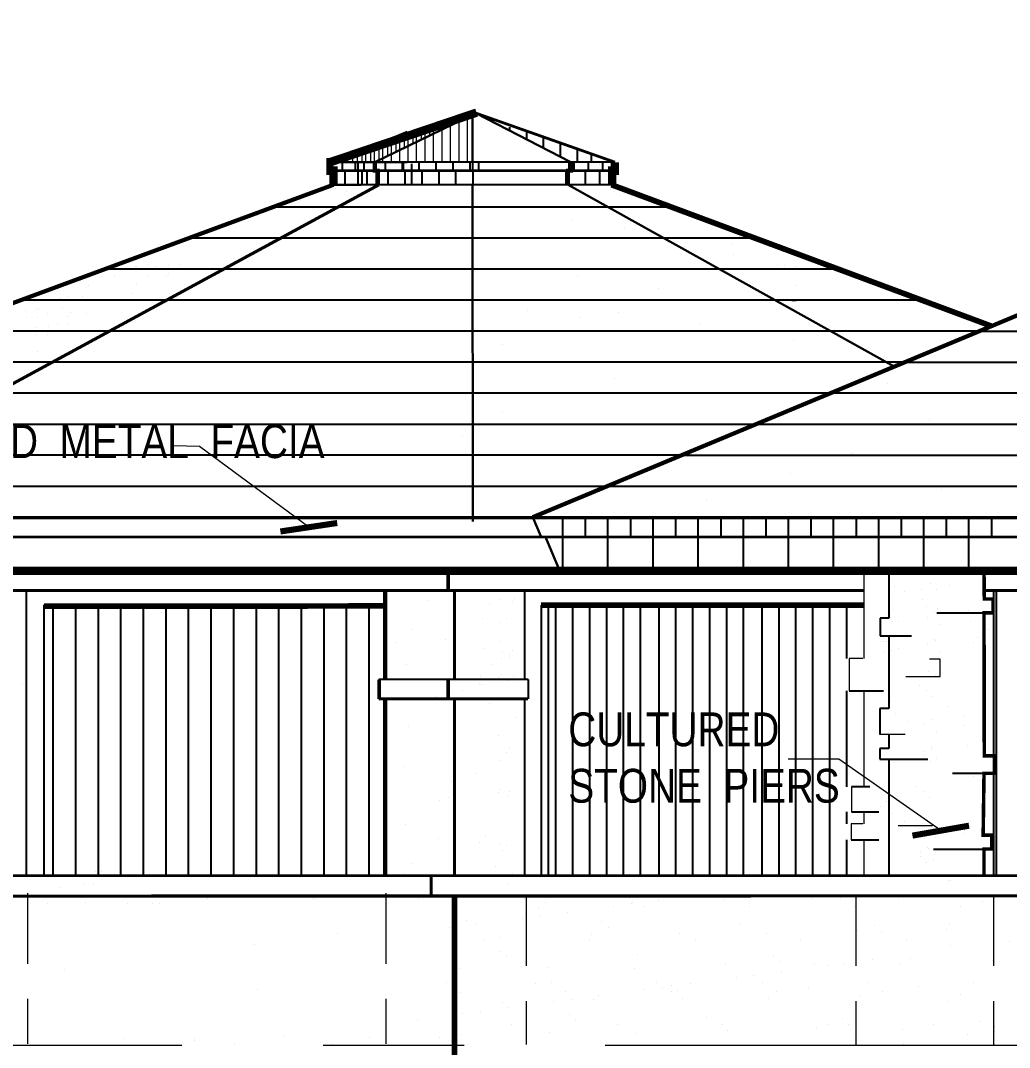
# Model space of a CAD drawing. Header units: inches. Extents: x 913 to 4010, y 85 to 6286.
# Drawn here: x 2508.8 to 2684.1, y 415.1 to 597.2 of the extents above; entities that cross this region are included whole.
import ezdxf

# ---------------------------------------------------------------- set-up
doc = ezdxf.new("R2010")
doc.units = ezdxf.units.IN
doc.header["$MEASUREMENT"] = 0
doc.linetypes.add('CENTER', pattern=[2, 1.25, -0.25, 0.25, -0.25])
doc.linetypes.add('HIDDEN', pattern=[0.375, 0.25, -0.125])
doc.layers.add('DOORS', color=7, linetype='Continuous', lineweight=30)
for name, color, linetype in [('NORTH_ELEVATION', 7, 'Continuous'), ('SOUTH_ELEVATION', 7, 'Continuous'), ('SOUTH_ELEVATION_TEXT', 7, 'Continuous')]:
    doc.layers.add(name, color=color, linetype=linetype)
doc.styles.add('ARCHENT', font='technical.ttf', dxfattribs={"height": 6})
doc.styles.add('ARCHENTLTD', font='technical.ttf', dxfattribs={"height": 0.1875})
doc.dimstyles.new('ARCHENTLTD', dxfattribs={"dimscale": 0.05, "dimtxt": 0.1875, "dimasz": 3, "dimexe": 9, "dimexo": 1, "dimgap": 2.5, "dimtad": 0, "dimdec": 1, "dimzin": 1, "dimdsep": 46, "dimlunit": 4, "dimtxsty": 'ARCHENTLTD', "dimblk": 'ARCHTICK', "dimcen": 6, "dimclrd": 256, "dimclre": 256, "dimclrt": 256, "dimaunit": 1, "dimadec": 0, "dimazin": 0, "dimtfac": 1, "dimtdec": 1, "dimtofl": 0, "dimtmove": 1, "dimatfit": 3, "dimldrblk": 'ARCHTICK', "dimfxl": 1, "dimfrac": 2, "dimtolj": 1, "dimtzin": 0, "dimlwd": 9, "dimlwe": 9, "dimarcsym": 0})

# ---------------------------------------------------------------- blocks, each defined once
blk = doc.blocks.new('_ArchTick')
at = {"color": 0, "linetype": 'ByBlock', "const_width": 0.15}
blk.add_lwpolyline([(-0.5, -0.5), (0.5, 0.5)], dxfattribs=at)

msp = doc.modelspace()

# ---------------------------------------------------------------- linework, layer by layer
at = {"layer": 'DOORS', "color": 7, "linetype": 'HIDDEN', "lineweight": 9, "ltscale": 50}
for p, q in [((2510, 442.49), (2510, 415.78)), ((2573.54, 442.49), (2573.54, 415.78)), ((2598.42, 442.11), (2598.42, 415.7)), ((2656.86, 442.12), (2656.86, 415.45)), ((2681.27, 442.12), (2681.27, 415.45))]:
    msp.add_line(p, q, dxfattribs=at)
at = {"layer": 'NORTH_ELEVATION', "color": 5, "linetype": 'Continuous', "lineweight": 30, "ltscale": 0.5}
for q in [(2571.55, 572.12, 1), (2606.31, 572.12, 1)]:
    msp.add_line((2589.47, 580.82, 1), q, dxfattribs=at)
at = {"layer": 'NORTH_ELEVATION', "color": 5, "linetype": 'Continuous', "ltscale": 0.5}
msp.add_line((2614.13, 572.12, 1), (2589.47, 580.82, 1), dxfattribs=at)
at = {"layer": 'NORTH_ELEVATION', "color": 7, "linetype": 'Continuous', "ltscale": 0.5}
for p, q in [((2564.24, 572.12, 1), (2577.29, 577.53, 1)), ((2568.56, 572.12, 1), (2568.56, 570.62, 1)), ((2563.74, 570.62, 1), (2572.46, 570.62, 1)), ((2613.45, 570.62, 1), (2564.93, 570.62, 1)), ((2564.37, 499.66), (3580.55, 499.66)), ((2564.37, 499.66), (3580.55, 499.66)), ((2564.37, 499.66), (3584.21, 499.66)), ((2509.79, 496.16), (2509.79, 445.66)), ((2681.69, 496.34, -0.66), (2681.69, 445.66, -0.66)), ((2512.91, 493.56), (2512.91, 445.66)), ((2601.04, 493.56), (2601.04, 445.66)), ((2602.32, 493.56, 1), (2602.32, 445.66, 1)), ((3651.72, 445.66), (2297.41, 445.66))]:
    msp.add_line(p, q, dxfattribs=at)
at = {"layer": 'NORTH_ELEVATION', "color": 251, "linetype": 'Continuous', "ltscale": 0.5}
for p, q in [((2614.13, 572.12, 1), (2563.66, 572.12, 1)), ((2563.74, 572.12, 1), (2577.29, 572.12, 1)), ((2565.78, 572.12, 1), (2565.78, 570.62, 1)), ((2568.07, 572.16, 1), (2568.07, 570.66, 1)), ((2569.65, 572.12, 1), (2569.65, 570.62, 1)), ((2571.78, 572.12, 1), (2571.78, 570.62, 1)), ((2573.4, 572.12, 1), (2573.4, 570.62, 1)), ((2576.4, 572.12, 1), (2576.4, 570.62, 1)), ((2576.59, 572.12, 1), (2576.59, 570.62, 1)), ((2579.4, 572.12, 1), (2579.4, 570.62, 1)), ((2582.4, 572.12, 1), (2582.4, 570.62, 1)), ((2585.4, 572.12, 1), (2585.4, 570.62, 1)), ((2588.4, 572.12, 1), (2588.4, 570.62, 1)), ((2588.9, 572.12, 1), (2588.9, 570.62, 1)), ((2589.95, 572.12, 1), (2589.95, 570.62, 1)), ((2605.94, 572.12, 1), (2605.94, 570.62, 1)), ((2606.31, 572.12, 1), (2606.31, 570.62, 1)), ((2606.8, 572.12, 1), (2606.8, 570.62, 1)), ((2606.84, 572.12, 1), (2606.84, 570.62, 1)), ((2609.37, 572.12, 1), (2609.37, 570.62, 1)), ((2611.92, 572.12, 1), (2611.92, 570.62, 1)), ((2564.24, 570.62, 1), (2564.24, 568.12, 1)), ((2566.28, 570.62, 1), (2566.28, 568.12, 1)), ((2568.57, 570.66, 1), (2568.57, 568.16, 1)), ((2569.28, 570.62, 1), (2569.28, 568.12, 1)), ((2570.15, 570.62, 1), (2570.15, 568.12, 1)), ((2572.28, 570.62, 1), (2572.28, 568.12, 1)), ((2573.9, 570.62, 1), (2573.9, 568.12, 1)), ((2576.9, 570.62, 1), (2576.9, 568.12, 1)), ((2579.9, 570.62, 1), (2579.9, 568.12, 1)), ((2582.9, 570.62, 1), (2582.9, 568.12, 1)), ((2585.9, 570.62, 1), (2585.9, 568.12, 1)), ((2588.93, 570.62, 1), (2588.93, 568.12, 1)), ((2605.44, 570.62, 1), (2605.44, 568.12, 1)), ((2605.81, 570.62, 1), (2605.81, 568.12, 1)), ((2608.87, 570.62, 1), (2608.87, 568.12, 1)), ((2611.42, 570.62, 1), (2611.42, 568.12, 1)), ((2613.69, 570.62, 1), (2613.69, 569.06, 1)), ((2564.24, 568.12, 1), (2569.18, 568.12, 1)), ((2572.05, 568.12, 1), (2564.24, 568.12, 1)), ((2605.81, 568.12, 1), (2572.42, 568.12, 1)), ((2613.55, 568.12, 1), (2605.81, 568.12, 1)), ((2613.55, 569.06, 1), (2613.55, 568.12, 1))]:
    msp.add_line(p, q, dxfattribs=at)
at = {"layer": 'NORTH_ELEVATION', "color": 93, "linetype": 'Continuous', "lineweight": 20, "ltscale": 0.5}
for p, q in [((2587.9, 572.75), (2587.9, 572.75)), ((2611.37, 571.77), (2611.37, 571.77)), ((2563.26, 570.9, 1), (2563.26, 570.9, 1)), ((2602.36, 570.68), (2602.36, 570.68)), ((2614.6, 570.89, 1), (2614.6, 570.89, 1)), ((2605.67, 569.64, 1), (2605.67, 569.64, 1)), ((2564.54, 567.37, 1), (2564.54, 567.37, 1)), ((2566.62, 566.91, 1), (2566.62, 566.91, 1)), ((2567.73, 567.39, 1), (2567.73, 567.39, 1)), ((2570.72, 567.82, 1), (2570.72, 567.82, 1)), ((2613.32, 567.35, 1), (2613.32, 567.35, 1)), ((2615.45, 566.9, 1), (2615.45, 566.9, 1)), ((2606.44, 561.74), (2606.44, 561.74)), ((2629.04, 562.14), (2629.04, 562.14)), ((2629.91, 562.19), (2629.91, 562.19)), ((2615.81, 560.51), (2615.81, 560.51)), ((2638.21, 559.09), (2638.21, 559.09)), ((2634.94, 557.68), (2634.94, 557.68)), ((2636.18, 558.92), (2636.18, 558.92)), ((2635.24, 555.69), (2635.24, 555.69)), ((2643.79, 556.31), (2643.79, 556.31)), ((2529.17, 553.65), (2529.17, 553.65)), ((2531.5, 553.91), (2531.5, 553.91)), ((2532.84, 553.69), (2532.84, 553.69)), ((2642.93, 553.79), (2642.93, 553.79)), ((2525.5, 551.79), (2525.5, 551.79)), ((2531.49, 552.08), (2531.49, 552.08)), ((2534.99, 552.44), (2534.99, 552.44)), ((2607.44, 551.83), (2607.44, 551.83)), ((2520.74, 550.21), (2520.74, 550.21)), ((2646.32, 550.32), (2646.32, 550.32)), ((2517.06, 548.36), (2517.06, 548.36)), ((2519.84, 548.25), (2519.84, 548.25)), ((2528.55, 548.83), (2528.55, 548.83)), ((2621.91, 549.77), (2621.91, 549.77)), ((2515.61, 547.98), (2515.61, 547.98)), ((2516.16, 546.4), (2516.16, 546.4)), ((2509.61, 545.87), (2509.61, 545.87)), ((2511.76, 544.63), (2511.76, 544.63)), ((2511.93, 546.13), (2511.93, 546.13)), ((2520.41, 545.26), (2520.41, 545.26)), ((2598.56, 545.79), (2598.56, 545.79)), ((2607.93, 544.56), (2607.93, 544.56)), ((2614.82, 545.51), (2614.82, 545.51)), ((2511.42, 542.72), (2511.42, 542.72)), ((2513.74, 542.97), (2513.74, 542.97)), ((2517.25, 543.33), (2517.25, 543.33)), ((2629.29, 543.45), (2629.29, 543.45)), ((2513.57, 541.48), (2513.57, 541.48)), ((2594.29, 539.72), (2594.29, 539.72)), ((2614.02, 533.82), (2614.02, 533.82)), ((2662.47, 532.88), (2662.47, 532.88)), ((2594.13, 527.88), (2594.13, 527.88)), ((2669.85, 526.56), (2669.85, 526.56)), ((2587.05, 523.63), (2587.05, 523.63)), ((2656.21, 520.47), (2656.21, 520.47)), ((2669.17, 520.06), (2669.17, 520.06)), ((2645.17, 516.9), (2645.17, 516.9)), ((2672.05, 514.13), (2672.05, 514.13)), ((2606.09, 511.75), (2606.09, 511.75)), ((2630.34, 512.06), (2630.34, 512.06))]:
    msp.add_line(p, q, dxfattribs=at)
at = {"layer": 'NORTH_ELEVATION', "color": 93, "linetype": 'Continuous', "lineweight": 20, "ltscale": 50}
msp.add_line((2613.55, 569.06, 1), (2613.82, 569.06, 1), dxfattribs=at)
at = {"layer": 'NORTH_ELEVATION', "color": 93, "linetype": 'Continuous', "ltscale": 0.5}
for p, q in [((2624.17, 564.16), (2552.9, 564.16)), ((2638.95, 558.66), (2538.61, 558.66)), ((2653.73, 553.16), (2523.72, 553.16)), ((2668.51, 547.66), (2508.82, 547.66)), ((2645.52, 547.66), (2646.26, 547.66)), ((2678.75, 542.16), (2493.92, 542.16)), ((2678.75, 542.16), (2773.48, 542.16)), ((2665.55, 536.66), (2479.02, 536.66)), ((2665.55, 536.66), (2768.68, 536.66)), ((2652.35, 531.16), (2464.13, 531.16)), ((2763.87, 531.16), (2652.35, 531.16)), ((2449.23, 525.66), (2639.15, 525.66)), ((2639.15, 525.66), (2759.07, 525.66)), ((2625.95, 520.16), (2436.41, 520.16)), ((2625.95, 520.16), (2754.26, 520.16)), ((2436.41, 514.66), (2612.75, 514.66)), ((2611.53, 514.66), (2749.46, 514.66)), ((2604.84, 509.16), (2604.84, 505.65)), ((2608.88, 509.16), (2608.88, 505.65)), ((2612.84, 509.16), (2612.84, 505.65)), ((2616.88, 509.16), (2616.88, 505.65)), ((2620.84, 509.16), (2620.84, 505.65)), ((2624.88, 509.16), (2624.88, 505.65)), ((2628.84, 509.16), (2628.84, 505.65)), ((2632.88, 509.16), (2632.88, 505.65)), ((2636.84, 509.16), (2636.84, 505.65)), ((2640.88, 509.16), (2640.88, 505.65)), ((2644.84, 509.16), (2644.84, 505.65)), ((2648.88, 509.16), (2648.88, 505.65)), ((2652.84, 509.16), (2652.84, 505.65)), ((2656.88, 509.16), (2656.88, 505.65)), ((2660.84, 509.16), (2660.84, 505.65)), ((2664.88, 509.16), (2664.88, 505.65)), ((2668.84, 509.16), (2668.84, 505.65)), ((2672.88, 509.16), (2672.88, 505.65)), ((2676.84, 509.16), (2676.84, 505.65)), ((2680.88, 509.16), (2680.88, 505.65)), ((2431, 505.66), (3588.17, 505.66))]:
    msp.add_line(p, q, dxfattribs=at)
at = {"layer": 'NORTH_ELEVATION', "color": 27, "linetype": 'Continuous', "lineweight": 20, "ltscale": 0.5}
for p, q in [((2645.75, 540.51), (2645.75, 540.51)), ((2662.23, 491.92), (2662.23, 491.92)), ((2663.43, 492.84), (2663.43, 492.84)), ((2670.81, 492.3), (2670.81, 492.3)), ((2664.41, 490.72), (2664.41, 490.72)), ((2669.62, 491.38), (2669.62, 491.38)), ((2671.79, 490.18), (2671.79, 490.18)), ((2663.43, 488.02), (2663.43, 488.02)), ((2662.23, 487.11), (2662.23, 487.11)), ((2669.62, 486.57), (2669.62, 486.57)), ((2670.81, 487.48), (2670.81, 487.48)), ((2664.41, 485.9), (2664.41, 485.9)), ((2671.79, 485.36), (2671.79, 485.36)), ((2661.74, 475.65), (2661.74, 475.65)), ((2662.93, 476.57), (2662.93, 476.57)), ((2673.28, 475.68), (2673.28, 475.68)), ((2663.91, 474.44), (2663.91, 474.44)), ((2668.99, 472.36), (2668.99, 472.36)), ((2670.18, 473.28), (2670.18, 473.28)), ((2671.16, 471.16), (2671.16, 471.16)), ((2670.18, 468.47), (2670.18, 468.47)), ((2668.99, 467.55), (2668.99, 467.55)), ((2671.16, 466.35), (2671.16, 466.35)), ((2661.13, 457.79), (2661.13, 457.79)), ((2662.32, 458.71), (2662.32, 458.71)), ((2663.3, 456.59), (2663.3, 456.59)), ((2669.57, 455.42), (2669.57, 455.42)), ((2668.38, 454.51), (2668.38, 454.51)), ((2670.55, 453.3), (2670.55, 453.3)), ((2669.57, 450.61), (2669.57, 450.61)), ((2668.38, 449.69), (2668.38, 449.69)), ((2670.55, 448.49), (2670.55, 448.49))]:
    msp.add_line(p, q, dxfattribs=at)
at = {"layer": 'NORTH_ELEVATION', "color": 83, "linetype": 'Continuous', "lineweight": 20, "ltscale": 0.5}
msp.add_line((2605.3, 512.26), (2605.3, 512.26), dxfattribs=at)
at = {"layer": 'NORTH_ELEVATION', "color": 93, "linetype": 'Continuous', "lineweight": 30, "ltscale": 0.5}
msp.add_line((1372.12, 509.16), (3589.58, 509.16), dxfattribs=at)
at = {"layer": 'NORTH_ELEVATION', "color": 49, "linetype": 'Continuous', "ltscale": 0.5}
for p, q in [((2604.84, 505.65), (2604.84, 499.65)), ((2612.84, 505.65), (2612.84, 499.65)), ((2620.84, 505.65), (2620.84, 499.65)), ((2628.84, 505.65), (2628.84, 499.65)), ((2636.84, 505.65), (2636.84, 499.65)), ((2644.84, 505.65), (2644.84, 499.65)), ((2652.84, 505.65), (2652.84, 499.65)), ((2660.84, 505.65), (2660.84, 499.65)), ((2668.84, 505.65), (2668.84, 499.65)), ((2676.84, 505.65), (2676.84, 499.65)), ((2375.26, 499.62), (2656.43, 499.62)), ((2584.56, 499.66), (2584.56, 496.16)), ((2679.6, 496.16, 0.33), (2765.26, 496.16, 0.33)), ((2572.26, 480.38, 1), (2572.26, 476.95, 1)), ((2598.74, 480.38, 0.92), (2572.26, 480.38, 1)), ((2598.74, 480.38, 1), (2598.74, 476.95, 1)), ((2531.99, 445.66), (3651.72, 445.66)), ((2581.57, 445.66), (2581.57, 442.16)), ((2531.99, 442.16), (3651.72, 442.16))]:
    msp.add_line(p, q, dxfattribs=at)
at = {"layer": 'NORTH_ELEVATION', "color": 27, "linetype": 'Continuous', "ltscale": 0.5}
for p, q in [((2662.71, 499.66), (2662.71, 491.24)), ((2662.71, 488.15), (2662.71, 475.26)), ((2662.71, 470.67), (2662.71, 468.14)), ((2662.71, 466.28), (2662.71, 445.66))]:
    msp.add_line(p, q, dxfattribs=at)
at = {"layer": 'NORTH_ELEVATION', "color": 47, "linetype": 'Continuous', "ltscale": 0.5}
msp.add_line((2512.91, 493.56, 0.19), (2570.36, 493.56, 2), dxfattribs=at)
at = {"layer": 'NORTH_ELEVATION', "color": 37, "linetype": 'Continuous', "ltscale": 0.5}
for p, q in [((2671.02, 452.39), (2671.02, 452.39)), ((2675.9, 453.04), (2675.9, 453.04)), ((2672.5, 445.68), (2672.5, 445.68)), ((2673.29, 444.78), (2673.29, 444.78)), ((2673.61, 444.67), (2673.61, 444.67)), ((2532.23, 440.71), (2532.23, 440.71)), ((2541.99, 441.54), (2541.99, 441.54)), ((2560.68, 441.57), (2560.68, 441.57)), ((2579.36, 441.61), (2579.36, 441.61)), ((2598.05, 441.64), (2598.05, 441.64)), ((2601.84, 440.85), (2601.84, 440.85)), ((2616.73, 441.67), (2616.73, 441.67)), ((2617.19, 440.78), (2617.19, 440.78)), ((2621.92, 441.26), (2621.92, 441.26)), ((2630.97, 441.73), (2630.97, 441.73)), ((2633.39, 441.36), (2633.39, 441.36)), ((2635.42, 441.71), (2635.42, 441.71)), ((2649.1, 441.56), (2649.1, 441.56)), ((2654.1, 441.74), (2654.1, 441.74)), ((2664.44, 441.49), (2664.44, 441.49)), ((2672.79, 441.78), (2672.79, 441.78)), ((2678.24, 442.01), (2678.24, 442.01)), ((2680.65, 442.07), (2680.65, 442.07)), ((2586.13, 440.65), (2586.13, 440.65)), ((2613.92, 440.2), (2613.92, 440.2)), ((2617.04, 440.62), (2617.04, 440.62))]:
    msp.add_line(p, q, dxfattribs=at)
at = {"layer": 'NORTH_ELEVATION', "color": 7, "linetype": 'Continuous', "lineweight": 20, "ltscale": 0.5}
for p, q in [((2513.54, 440.68), (2513.54, 440.68)), ((2520.26, 440.79), (2520.26, 440.79)), ((2527.78, 440.66), (2527.78, 440.66)), ((2679.35, 440.99), (2679.35, 440.99)), ((2533.43, 440.64), (2533.43, 440.64)), ((2600.58, 440.03), (2600.58, 440.03)), ((2605.77, 439.13), (2605.77, 439.13)), ((2619.26, 440.06), (2619.26, 440.06)), ((2637.95, 440.1), (2637.95, 440.1)), ((2656.63, 440.13), (2656.63, 440.13)), ((2675.32, 440.16), (2675.32, 440.16)), ((2587.82, 437.68), (2587.82, 437.68)), ((2597.77, 438.08), (2597.77, 438.08)), ((2600.89, 438.49), (2600.89, 438.49)), ((2611.83, 437.48), (2611.83, 437.48)), ((2673.43, 437.18), (2673.43, 437.18)), ((2564.94, 435.36), (2564.94, 435.36)), ((2584.74, 436.36), (2584.74, 436.36)), ((2589.62, 437.01), (2589.62, 437.01)), ((2609.95, 435.23), (2609.95, 435.23)), ((2612.94, 436.46), (2612.94, 436.46)), ((2625.66, 435.43), (2625.66, 435.43)), ((2636.19, 436.95), (2636.19, 436.95)), ((2641, 435.35), (2641, 435.35)), ((2657.21, 435.94), (2657.21, 435.94)), ((2660.2, 436.74), (2660.2, 436.74)), ((2661.31, 435.73), (2661.31, 435.73)), ((2672.91, 436.14), (2672.91, 436.14)), ((2550.3, 433.44), (2550.3, 433.44)), ((2591, 434.19), (2591, 434.19)), ((2593.74, 434.64), (2593.74, 434.64)), ((2609.69, 434.23), (2609.69, 434.23)), ((2628.37, 434.26), (2628.37, 434.26)), ((2647.06, 434.29), (2647.06, 434.29)), ((2665.74, 434.33), (2665.74, 434.33)), ((2684.05, 433.9), (2684.05, 433.9)), ((2593.79, 432.21), (2593.79, 432.21)), ((2618.16, 431.68), (2618.16, 431.68)), ((2594.9, 431.2), (2594.9, 431.2)), ((2633.77, 429.8), (2633.77, 429.8)), ((2642.17, 431.48), (2642.17, 431.48)), ((2643.27, 430.46), (2643.27, 430.46)), ((2649.47, 430), (2649.47, 430)), ((2654.87, 430.06), (2654.87, 430.06)), ((2659.75, 430.7), (2659.75, 430.7)), ((2664.82, 429.93), (2664.82, 429.93)), ((2666.53, 430.94), (2666.53, 430.94)), ((2681.03, 430.51), (2681.03, 430.51)), ((2516.49, 428.98), (2516.49, 428.98)), ((2586.51, 429.09), (2586.51, 429.09)), ((2602.21, 429.29), (2602.21, 429.29)), ((2617.56, 429.22), (2617.56, 429.22)), ((2638.72, 427.94), (2638.72, 427.94)), ((2643.6, 428.58), (2643.6, 428.58)), ((2651.75, 429.65), (2651.75, 429.65)), ((2584.21, 426.58), (2584.21, 426.58)), ((2600.12, 426.42), (2600.12, 426.42)), ((2602.89, 426.62), (2602.89, 426.62)), ((2621.58, 426.65), (2621.58, 426.65)), ((2624.13, 426.21), (2624.13, 426.21)), ((2627.45, 426.45), (2627.45, 426.45)), ((2635.6, 427.52), (2635.6, 427.52)), ((2640.26, 426.68), (2640.26, 426.68)), ((2658.95, 426.72), (2658.95, 426.72)), ((2677.63, 426.75), (2677.63, 426.75)), ((2550.81, 425.37), (2550.81, 425.37)), ((2586.74, 424.97), (2586.74, 424.97)), ((2605.42, 425), (2605.42, 425)), ((2611.3, 424.32), (2611.3, 424.32)), ((2619.45, 425.4), (2619.45, 425.4)), ((2622.57, 425.81), (2622.57, 425.81)), ((2624.11, 425.04), (2624.11, 425.04)), ((2625.23, 425.2), (2625.23, 425.2)), ((2642.79, 425.07), (2642.79, 425.07)), ((2648.49, 425.68), (2648.49, 425.68)), ((2657.59, 424.38), (2657.59, 424.38)), ((2661.48, 425.11), (2661.48, 425.11)), ((2667.9, 425.95), (2667.9, 425.95)), ((2594.12, 423.08), (2594.12, 423.08)), ((2603.3, 423.27), (2603.3, 423.27)), ((2606.42, 423.68), (2606.42, 423.68)), ((2610.33, 423.67), (2610.33, 423.67)), ((2626.03, 423.87), (2626.03, 423.87)), ((2641.38, 423.79), (2641.38, 423.79)), ((2587.15, 421.15), (2587.15, 421.15)), ((2590.27, 421.56), (2590.27, 421.56)), ((2595.15, 422.2), (2595.15, 422.2)), ((2606.09, 420.94), (2606.09, 420.94)), ((2579.13, 420.12), (2579.13, 420.12)), ((2595.85, 419.17), (2595.85, 419.17)), ((2607.2, 419.93), (2607.2, 419.93)), ((2614.53, 419.2), (2614.53, 419.2)), ((2630.45, 420.41), (2630.45, 420.41)), ((2633.22, 419.23), (2633.22, 419.23)), ((2651.9, 419.27), (2651.9, 419.27)), ((2654.46, 420.21), (2654.46, 420.21)), ((2655.57, 419.19), (2655.57, 419.19)), ((2670.59, 419.3), (2670.59, 419.3)), ((2678.83, 419.68), (2678.83, 419.68)), ((2681.41, 418.95), (2681.41, 418.95)), ((2555.33, 417.02), (2555.33, 417.02)), ((2586.89, 417.53), (2586.89, 417.53)), ((2602.59, 417.73), (2602.59, 417.73)), ((2617.94, 417.66), (2617.94, 417.66)), ((2634.15, 418.24), (2634.15, 418.24)), ((2649.85, 418.44), (2649.85, 418.44)), ((2665.2, 418.37), (2665.2, 418.37)), ((2676.56, 417.38), (2676.56, 417.38)), ((2681.43, 418.02), (2681.43, 418.02)), ((2526.97, 416.78), (2526.97, 416.78)), ((2539.63, 416.82), (2539.63, 416.82)), ((2539.68, 416.41), (2539.68, 416.41)), ((2546.7, 415.82), (2546.7, 415.82)), ((2564.05, 415.88), (2564.05, 415.88)), ((2570.68, 416.95), (2570.68, 416.95)), ((2583.02, 416.88), (2583.02, 416.88)), ((2588.06, 415.68), (2588.06, 415.68)), ((2665.28, 415.9), (2665.28, 415.9))]:
    msp.add_line(p, q, dxfattribs=at)
at = {"layer": 'NORTH_ELEVATION', "color": 93, "linetype": 'Continuous', "ltscale": 0.5}
for points, const_width in [([(2810.03, 596.86), (2599.55, 509.16)], 0.75), ([(2564.25, 568.12), (2436.79, 521.06)], 0.75), ([(2680.83, 543.07), (2613.52, 568.12)], 1), ([(1408.4, 509.04), (3589.53, 509.04)], 0.5), ([(1407.04, 505.66), (3588.17, 505.67)], 0.5)]:
    msp.add_lwpolyline(points, dxfattribs=dict(at, const_width=const_width))
at = {"layer": 'NORTH_ELEVATION', "color": 5, "linetype": 'Continuous', "ltscale": 0.5, "elevation": 1}
for points, const_width in [([(2589.61, 580.91), (2563.66, 572.12)], 1.5), ([(2589.47, 580.82), (2614.13, 572.12)], 0.5)]:
    msp.add_lwpolyline(points, dxfattribs=dict(at, const_width=const_width))
at = {"layer": 'NORTH_ELEVATION', "color": 251, "linetype": 'Continuous', "ltscale": 0.5, "elevation": 1}
for points, const_width in [([(2564.24, 572.12), (2563.74, 572.12), (2563.74, 570.62), (2564.24, 570.62), (2564.24, 568.12)], 1.5), ([(2614.13, 572.12), (2614.13, 570.62), (2613.63, 570.62), (2613.63, 568.12)], 1.5), ([(2577.29, 570.62), (2563.74, 570.62)], 0.5), ([(2613.45, 570.62), (2564.93, 570.62)], 0.5)]:
    msp.add_lwpolyline(points, dxfattribs=dict(at, const_width=const_width))
at = {"layer": 'NORTH_ELEVATION', "color": 49, "linetype": 'Continuous', "ltscale": 0.5, "const_width": 0.5}
for points in [[(2658.3, 496.16), (2450.21, 496.16)], [(2765.26, 496.16), (2679.6, 496.16)]]:
    msp.add_lwpolyline(points, dxfattribs=at)
at = {"layer": 'NORTH_ELEVATION', "color": 7, "linetype": 'Continuous', "ltscale": 0.5}
for points, const_width, elevation in [([(2573.41, 493.43), (2512.91, 493.39)], 1, -2.42), ([(2572.26, 476.95), (2598.74, 476.95)], 0.5, 1)]:
    msp.add_lwpolyline(points, dxfattribs=dict(at, const_width=const_width, elevation=elevation))
at = {"layer": 'NORTH_ELEVATION', "color": 49, "linetype": 'Continuous', "ltscale": 0.5, "const_width": 1, "elevation": -0.01}
msp.add_lwpolyline([(2601.04, 493.56), (2658.3, 493.56)], dxfattribs=at)
at = {"layer": 'NORTH_ELEVATION', "color": 7, "linetype": 'Continuous', "ltscale": 0.5, "const_width": 0.5}
for points in [[(3651.72, 445.62), (2196, 445.62), (2196, 441.91)], [(2581.57, 445.66), (2581.57, 442.16)], [(2196, 441.91), (3651.72, 442.16)]]:
    msp.add_lwpolyline(points, dxfattribs=at)
at = {"layer": 'NORTH_ELEVATION', "color": 37, "linetype": 'Continuous', "ltscale": 0.5, "const_width": 1}
msp.add_lwpolyline([(2585.7, 442.16), (2585.7, 401.66)], dxfattribs=at)
at = {"layer": 'SOUTH_ELEVATION', "color": 31, "linetype": 'Continuous', "ltscale": 0.5}
msp.add_line((2583.86, 579.68, 1), (2583.86, 579.68, 1), dxfattribs=at)
at = {"layer": 'SOUTH_ELEVATION', "color": 4, "linetype": 'Continuous', "lineweight": 20, "ltscale": 0.5}
for p, q in [((2586.44, 579.05, 1), (2586.44, 572.12, 1)), ((2587.93, 579.56, 1), (2587.93, 572.12, 1)), ((2583.44, 577.89, 1), (2583.44, 572.12, 1)), ((2584.93, 578.54, 1), (2584.93, 572.12, 1)), ((2578.93, 575.71, 1), (2578.93, 572.12, 1)), ((2580.44, 576.44, 1), (2580.44, 572.12, 1)), ((2581.93, 577.16, 1), (2581.93, 572.12, 1)), ((2575.93, 574.25, 1), (2575.93, 572.12, 1)), ((2577.44, 574.98, 1), (2577.44, 572.12, 1)), ((2572.94, 572.8, 1), (2572.94, 572.12, 1)), ((2574.44, 573.53, 1), (2574.44, 572.12, 1))]:
    msp.add_line(p, q, dxfattribs=at)
at = {"layer": 'SOUTH_ELEVATION', "color": 4, "linetype": 'Continuous', "ltscale": 0.5}
for p, q in [((2586.47, 579.58, 1), (2586.47, 579.37, 1)), ((2592.44, 579.58, 1), (2592.44, 579.27, 1)), ((2595.44, 578.34, 1), (2595.44, 577.72, 1)), ((2598.44, 577.65, 1), (2598.44, 576.17, 1)), ((2601.44, 576.59, 1), (2601.44, 574.62, 1)), ((2604.44, 575.53, 1), (2604.44, 573.07, 1)), ((2607.44, 574.47, 1), (2607.44, 572.12, 1)), ((2567.24, 573.37, 1), (2567.24, 572.74, 1)), ((2578.06, 571.85, 1), (2578.06, 568.12, 1)), ((2609.91, 573.37, 1), (2609.91, 572.12, 1)), ((2514.51, 493.43, -1.15), (2514.51, 445.66, -1.63)), ((2518.51, 493.43, -1.15), (2518.51, 445.66, -1.63)), ((2522.51, 493.43, -1.15), (2522.51, 445.66, -1.63)), ((2526.51, 493.43, -1.15), (2526.51, 445.66, -1.63)), ((2530.51, 493.43, -1.15), (2530.51, 445.66, -1.63)), ((2534.51, 493.43, -1.15), (2534.51, 445.66, -1.63)), ((2538.51, 493.43, -1.15), (2538.51, 445.66, -1.63)), ((2542.51, 493.43, -1.15), (2542.51, 445.66, -1.63)), ((2546.51, 493.43, -1.15), (2546.51, 445.66, -1.63)), ((2550.51, 493.43, -1.15), (2550.51, 445.66, -1.63)), ((2554.51, 493.43, -1.15), (2554.51, 445.66, -1.63)), ((2558.51, 493.43, -1.15), (2558.51, 445.66, -1.63)), ((2562.51, 493.43, -1.15), (2562.51, 445.66, -1.63)), ((2566.51, 493.43, -1.15), (2566.51, 445.66, -1.63)), ((2570.51, 493.43, -1.15), (2570.51, 445.66, -1.63))]:
    msp.add_line(p, q, dxfattribs=at)
at = {"layer": 'SOUTH_ELEVATION', "color": 5, "linetype": 'Continuous', "lineweight": 30, "ltscale": 50}
msp.add_line((2588.9, 580.82, 1), (2588.9, 572.12, 1), dxfattribs=at)
at = {"layer": 'SOUTH_ELEVATION', "color": 5, "linetype": 'Continuous', "lineweight": 20, "ltscale": 0.5}
for p, q in [((2581.29, 577.82, 1), (2581.29, 576.85, 1)), ((2581.93, 577.53, 1), (2581.93, 577.16, 1)), ((2582.78, 578.15, 1), (2582.78, 577.57, 1)), ((2583.44, 578.04, 1), (2583.44, 577.89, 1)), ((2573.79, 575.79, 1), (2573.79, 573.21, 1)), ((2575.29, 575.79, 1), (2575.29, 573.94, 1)), ((2575.93, 575.5, 1), (2575.93, 574.25, 1)), ((2576.78, 576.11, 1), (2576.78, 574.66, 1)), ((2577.44, 576.01, 1), (2577.44, 574.98, 1)), ((2578.29, 576.8, 1), (2578.29, 575.39, 1)), ((2578.93, 576.51, 1), (2578.93, 575.71, 1)), ((2579.78, 577.13, 1), (2579.78, 576.12, 1)), ((2580.44, 577.02, 1), (2580.44, 576.44, 1)), ((2569.29, 573.75, 1), (2569.29, 572.12, 1)), ((2570.78, 574.54, 1), (2570.78, 572.12, 1)), ((2571.44, 573.98, 1), (2571.44, 572.12, 1)), ((2572.3, 575.06, 1), (2572.3, 572.49, 1)), ((2572.94, 574.99, 1), (2572.94, 572.8, 1)), ((2574.44, 574.99, 1), (2574.44, 573.53, 1)), ((2566.74, 572.96, 1), (2566.74, 572.12, 1)), ((2567.59, 572.96, 1), (2567.59, 572.12, 1)), ((2568.44, 572.96, 1), (2568.44, 572.12, 1)), ((2569.94, 573.47, 1), (2569.94, 572.12, 1))]:
    msp.add_line(p, q, dxfattribs=at)
at = {"layer": 'SOUTH_ELEVATION', "color": 93, "linetype": 'Continuous', "lineweight": 20, "ltscale": 0.75}
for p, q in [((2564.75, 571.98, 2), (2564.75, 571.98, 2)), ((2614.58, 570.47, 1), (2614.58, 570.47, 1)), ((2564.26, 569.61, 2), (2564.26, 569.61, 2)), ((2632.47, 561.12, 1), (2632.47, 561.12, 1)), ((2534.91, 553.86, 1), (2534.91, 553.86, 1)), ((2646.32, 553.6, 1), (2646.32, 553.6, 1)), ((2534.65, 552.06, 1), (2534.65, 552.06, 1)), ((2529.37, 550.59, 1), (2529.37, 550.59, 1)), ((2509.82, 544.63, 1), (2509.82, 544.63, 1)), ((2511.67, 546.04, 1), (2511.67, 546.04, 1)), ((2513.6, 545.32, 1), (2513.6, 545.32, 1)), ((2517.16, 544.75, 1), (2517.16, 544.75, 1)), ((2515.31, 543.34, 1), (2515.31, 543.34, 1)), ((2511.63, 541.48, 1), (2511.63, 541.48, 1)), ((2511.8, 538.48, 1), (2511.8, 538.48, 1))]:
    msp.add_line(p, q, dxfattribs=at)
at = {"layer": 'SOUTH_ELEVATION', "color": 93, "linetype": 'Continuous', "lineweight": 20, "ltscale": 0.5}
for p, q in [((2566.01, 570.45, 1), (2566.01, 570.45, 1)), ((2612.83, 571.31), (2612.83, 571.31)), ((2529.37, 553.67), (2529.37, 553.67)), ((2536.98, 554.04), (2536.98, 554.04)), ((2644.24, 553.78), (2644.24, 553.78)), ((2517.59, 545.44), (2517.59, 545.44))]:
    msp.add_line(p, q, dxfattribs=at)
at = {"layer": 'SOUTH_ELEVATION', "color": 93, "linetype": 'Continuous', "lineweight": 40, "ltscale": 50}
msp.add_line((2462.36, 508.4), (2572.28, 568.12, 1), dxfattribs=at)
at = {"layer": 'SOUTH_ELEVATION', "color": 93, "linetype": 'Continuous', "lineweight": 30, "ltscale": 50}
for p, q in [((2588.92, 508.4), (2588.87, 568.12, 1)), ((2663.66, 535.87), (2605.82, 568.12)), ((2600.99, 505.78), (2599.5, 509.28)), ((2598.78, 505.66), (2599.53, 505.66))]:
    msp.add_line(p, q, dxfattribs=at)
at = {"layer": 'SOUTH_ELEVATION', "color": 83, "linetype": 'Continuous', "lineweight": 20, "ltscale": 0.75}
msp.add_line((2605.05, 512.17, 1), (2605.05, 512.17, 1), dxfattribs=at)
at = {"layer": 'SOUTH_ELEVATION', "color": 7, "linetype": 'Continuous', "lineweight": 30, "ltscale": 50}
msp.add_line((2604.24, 499.88), (2601.74, 505.78), dxfattribs=at)
at = {"layer": 'SOUTH_ELEVATION', "color": 27, "linetype": 'Continuous', "lineweight": 20, "ltscale": 50}
for p, q in [((2658.3, 484.1), (2658.3, 499.66)), ((2658.3, 461.38), (2658.3, 478.39)), ((2663.35, 470.63), (2661.12, 470.63)), ((2665.57, 470.63), (2663.35, 470.63)), ((2656.07, 461.38, 1), (2656.07, 456.9, 1)), ((2656.43, 461.38, 1), (2656.07, 461.38, 1)), ((2656.07, 456.9, 1), (2656.43, 456.9, 2)), ((2658.3, 454.82), (2658.3, 456.9)), ((2656.04, 454.82), (2656.04, 451.97)), ((2656.43, 454.82, 1), (2656.04, 454.82)), ((2656.04, 451.97), (2656.43, 451.97)), ((2658.3, 445.66), (2658.3, 451.97))]:
    msp.add_line(p, q, dxfattribs=at)
at = {"layer": 'SOUTH_ELEVATION', "color": 27, "linetype": 'Continuous', "lineweight": 20, "ltscale": 0.75}
for p, q in [((2662.63, 497.92, 1), (2662.63, 497.92, 1)), ((2670.01, 497.38, 1), (2670.01, 497.38, 1)), ((2663.73, 496.91, 1), (2663.73, 496.91, 1)), ((2665.42, 495.91), (2665.42, 495.91)), ((2668.54, 496.32), (2668.54, 496.32)), ((2671.12, 496.37, 1), (2671.12, 496.37, 1)), ((2673.42, 496.97), (2673.42, 496.97)), ((2668.71, 494.64), (2668.71, 494.64)), ((2669.37, 493.32), (2669.37, 493.32)), ((2671.24, 493.02), (2671.24, 493.02)), ((2661.66, 487.19), (2661.66, 487.19)), ((2663.49, 487.76, 1), (2663.49, 487.76, 1)), ((2670.88, 487.22, 1), (2670.88, 487.22, 1)), ((2661.74, 485.14), (2661.74, 485.14)), ((2663.24, 485.45, 1), (2663.24, 485.45, 1)), ((2662.85, 484.12), (2662.85, 484.12)), ((2669.74, 481.76), (2669.74, 481.76)), ((2670.95, 481.11), (2670.95, 481.11)), ((2662.8, 480.03), (2662.8, 480.03)), ((2668.07, 479.34), (2668.07, 479.34)), ((2669.38, 478.37, 1), (2669.38, 478.37, 1)), ((2670.49, 477.35, 1), (2670.49, 477.35, 1)), ((2666.02, 472.99, 1), (2666.02, 472.99, 1)), ((2670.25, 468.21, 1), (2670.25, 468.21, 1)), ((2668.93, 466.9, 1), (2668.93, 466.9, 1)), ((2663.48, 465.65, 1), (2663.48, 465.65, 1)), ((2670.04, 465.88, 1), (2670.04, 465.88, 1)), ((2662.19, 462.17), (2662.19, 462.17)), ((2667.46, 461.48), (2667.46, 461.48)), ((2668.77, 460.51, 1), (2668.77, 460.51, 1)), ((2669.88, 459.49, 1), (2669.88, 459.49, 1)), ((2665.41, 455.13, 1), (2665.41, 455.13, 1)), ((2669.64, 450.35, 1), (2669.64, 450.35, 1)), ((2668.32, 449.04, 1), (2668.32, 449.04, 1)), ((2669.43, 448.02, 1), (2669.43, 448.02, 1)), ((2662.87, 447.79, 1), (2662.87, 447.79, 1))]:
    msp.add_line(p, q, dxfattribs=at)
at = {"layer": 'SOUTH_ELEVATION', "color": 37, "linetype": 'Continuous', "ltscale": 0.5}
for p, q in [((2598.12, 496.16), (2598.12, 480.38)), ((2598.12, 476.95, 1), (2598.12, 445.66)), ((2522.1, 446.31), (2522.1, 446.31)), ((2523.07, 446.35), (2523.07, 446.35)), ((2576.66, 445.99), (2576.66, 445.99)), ((2595.9, 445.98), (2595.9, 445.98)), ((2515.77, 443.54), (2515.77, 443.54)), ((2520.19, 444.24), (2520.19, 444.24)), ((2521.74, 444.03), (2521.74, 444.03)), ((2595.26, 444.01), (2595.26, 444.01))]:
    msp.add_line(p, q, dxfattribs=at)
at = {"layer": 'SOUTH_ELEVATION', "color": 7, "linetype": 'Continuous', "ltscale": 0.5}
msp.add_line((2681.24, 496.16), (2681.24, 445.48), dxfattribs=at)
at = {"layer": 'SOUTH_ELEVATION', "color": 7, "linetype": 'Continuous', "lineweight": 20, "ltscale": 0.5}
for p, q in [((2580.83, 494.39), (2580.83, 494.39)), ((2591.94, 493.9), (2591.94, 493.9)), ((2595.99, 494.25), (2595.99, 494.25)), ((2590.66, 491.14), (2590.66, 491.14)), ((2594.87, 491.29), (2594.87, 491.29)), ((2578.08, 489.34), (2578.08, 489.34)), ((2585.92, 488.68), (2585.92, 488.68)), ((2680.41, 489.34), (2680.41, 489.34)), ((2575.28, 486.96), (2575.28, 486.96)), ((2584.03, 487.47), (2584.03, 487.47)), ((2677.61, 486.96), (2677.61, 486.96)), ((2678.42, 487.82), (2678.42, 487.82)), ((2590.95, 485.84), (2590.95, 485.84)), ((2595.42, 484.78), (2595.42, 484.78)), ((2595.99, 485.57), (2595.99, 485.57)), ((2577.2, 483.12), (2577.2, 483.12)), ((2592.36, 482.98), (2592.36, 482.98)), ((2679.52, 483.12), (2679.52, 483.12)), ((2590.34, 480.96), (2590.34, 480.96)), ((2593.89, 481.2), (2593.89, 481.2)), ((2596.23, 480.89), (2596.23, 480.89)), ((2593.46, 480.67), (2593.46, 480.67)), ((2582.29, 477.41), (2582.29, 477.41)), ((2587.15, 478.44), (2587.15, 478.44)), ((2591.93, 476.09), (2591.93, 476.09)), ((2595.71, 476.9), (2595.71, 476.9)), ((2596.57, 473.59), (2596.57, 473.59)), ((2675.85, 473.78), (2675.85, 473.78)), ((2577.51, 472), (2577.51, 472)), ((2675.96, 472.26), (2675.96, 472.26)), ((2679.84, 472), (2679.84, 472)), ((2593.41, 470.4), (2593.41, 470.4)), ((2595.43, 468.23), (2595.43, 468.23)), ((2676.69, 468.67), (2676.69, 468.67)), ((2594.86, 467.44), (2594.86, 467.44)), ((2576.76, 464.94), (2576.76, 464.94)), ((2593.82, 466.01), (2593.82, 466.01)), ((2589.34, 463.7), (2589.34, 463.7)), ((2677.71, 463.22), (2677.71, 463.22)), ((2585.1, 462.36), (2585.1, 462.36)), ((2593.61, 460.87), (2593.61, 460.87)), ((2583.03, 458.88), (2583.03, 458.88)), ((2584.67, 459.53), (2584.67, 459.53)), ((2593.46, 460.4), (2593.46, 460.4)), ((2595.14, 459.56), (2595.14, 459.56)), ((2595.48, 460.45), (2595.48, 460.45)), ((2576.95, 454.66), (2576.95, 454.66)), ((2676.08, 453.64), (2676.08, 453.64)), ((2582.93, 452.17), (2582.93, 452.17)), ((2591.23, 452.58), (2591.23, 452.58)), ((2590.15, 451.45), (2590.15, 451.45)), ((2593.64, 451.29), (2593.64, 451.29)), ((2594.29, 450.1), (2594.29, 450.1)), ((2594.86, 450.88), (2594.86, 450.88)), ((2676, 450.45), (2676, 450.45)), ((2578.18, 447.82), (2578.18, 447.82)), ((2592.93, 447.29), (2592.93, 447.29))]:
    msp.add_line(p, q, dxfattribs=at)
at = {"layer": 'SOUTH_ELEVATION', "color": 7, "linetype": 'Continuous', "lineweight": 20, "ltscale": 0.75}
for p, q in [((2593.65, 494.63, 1), (2593.65, 494.63, 1)), ((2596.39, 494.79, 1), (2596.39, 494.79, 1)), ((2676.85, 492.55, 1), (2676.85, 492.55, 1)), ((2593.76, 490.53, 1), (2593.76, 490.53, 1)), ((2677.24, 490.71, 1), (2677.24, 490.71, 1)), ((2593.81, 487.21, 1), (2593.81, 487.21, 1)), ((2594.28, 485.24, 1), (2594.28, 485.24, 1)), ((2594.04, 484.07, 1), (2594.04, 484.07, 1)), ((2595.38, 484.23, 1), (2595.38, 484.23, 1)), ((2509.17, 479.42, 1), (2509.17, 479.42, 1)), ((2590.09, 479.65, 1), (2590.09, 479.65, 1)), ((2590.46, 479.49, 1), (2590.46, 479.49, 1)), ((2595.34, 480.13, 1), (2595.34, 480.13, 1)), ((2585.88, 463.01, 1), (2585.88, 463.01, 1)), ((2673.67, 433.22), (2673.67, 433.22)), ((2675.43, 424.48), (2675.43, 424.48)), ((2673.09, 423.35), (2673.09, 423.35))]:
    msp.add_line(p, q, dxfattribs=at)
at = {"layer": 'SOUTH_ELEVATION', "color": 5, "linetype": 'Continuous', "ltscale": 0.5}
for p, q in [((2603.62, 493.56, -0.01), (2603.62, 445.66, 0.28)), ((2606.62, 493.56, -0.01), (2606.62, 445.66, 0.28)), ((2609.62, 493.56, -0.01), (2609.62, 445.66, 0.28)), ((2612.62, 493.56, -0.01), (2612.62, 445.66, 0.28)), ((2615.62, 493.56, -0.01), (2615.62, 445.66, 0.28)), ((2618.62, 493.56, -0.01), (2618.62, 445.66, 0.28)), ((2621.89, 493.39, 1), (2621.89, 445.66, 1.28)), ((2624.89, 493.39, 1), (2624.89, 445.66, 1.28)), ((2627.89, 493.39, 1), (2627.89, 445.66, 1.28)), ((2630.89, 493.39, 1), (2630.89, 445.66, 1.28)), ((2633.89, 493.39, 1), (2633.89, 445.66, 1.28)), ((2636.89, 493.39, 1), (2636.89, 445.66, 1.28)), ((2640.16, 493.22, 2), (2640.16, 445.66, 2.28)), ((2643.16, 493.22, 2), (2643.16, 445.66, 2.28)), ((2646.16, 493.22, 2), (2646.16, 445.66, 2.28)), ((2649.16, 493.22, 2), (2649.16, 445.66, 2.28)), ((2652.16, 493.22, 2), (2652.16, 445.66, 2.28)), ((2655.16, 493.22, 2), (2655.16, 484.1, 2.06)), ((2655.16, 478.4, 2.09), (2655.16, 461.38, 2.19)), ((2655.16, 456.9, 2.22), (2655.16, 454.82, 2.23)), ((2655.16, 451.97, 2.25), (2655.16, 445.66, 2.28))]:
    msp.add_line(p, q, dxfattribs=at)
at = {"layer": 'SOUTH_ELEVATION', "color": 49, "linetype": 'Continuous', "ltscale": 0.75}
for p, q in [((2524.96, 493.26, 1), (2524.96, 493.26, 1)), ((2530.69, 491.84, 1), (2530.69, 491.84, 1)), ((2533.81, 492.25, 1), (2533.81, 492.25, 1)), ((2538.69, 492.89, 1), (2538.69, 492.89, 1))]:
    msp.add_line(p, q, dxfattribs=at)
at = {"layer": 'SOUTH_ELEVATION', "color": 27, "linetype": 'Continuous', "ltscale": 0.5}
for p, q in [((2671.21, 492.2), (2679.56, 492.2)), ((2661.13, 491.24), (2661.13, 488.15)), ((2662.67, 491.24), (2661.13, 491.24)), ((2661.13, 488.15), (2666.69, 488.15)), ((2655.63, 478.41), (2661.74, 478.41)), ((2661.12, 475.26), (2661.12, 470.63)), ((2662.71, 475.26), (2661.12, 475.26)), ((2661.12, 468.14), (2661.12, 466.28)), ((2662.71, 468.14), (2661.12, 468.14)), ((2661.12, 466.28), (2662.71, 466.28)), ((2662.71, 466.28), (2669.63, 466.28)), ((2673.99, 463.76), (2679.56, 463.76)), ((2659.33, 461.38, 1), (2656.07, 461.38, 1)), ((2656.07, 456.9, 1), (2660.92, 456.9, 1)), ((2656.04, 451.97), (2660.92, 451.97)), ((2670.59, 450.33), (2679.56, 450.33))]:
    msp.add_line(p, q, dxfattribs=at)
at = {"layer": 'SOUTH_ELEVATION', "color": 37, "linetype": 'Continuous', "ltscale": 0.75}
msp.add_line((2661.27, 487.11), (2661.27, 487.11), dxfattribs=at)
at = {"layer": 'SOUTH_ELEVATION', "color": 23, "linetype": 'Continuous', "lineweight": 20, "ltscale": 50}
for p, q in [((2655.63, 484.1), (2655.63, 478.41)), ((2655.63, 478.41), (2656.43, 478.39))]:
    msp.add_line(p, q, dxfattribs=at)
at = {"layer": 'SOUTH_ELEVATION', "color": 27, "linetype": 'Continuous', "lineweight": 20, "ltscale": 0.5}
for p, q in [((2658.07, 484.1), (2655.63, 484.1)), ((2655.63, 484.1), (2655.63, 478.41)), ((2671.77, 484.01), (2669.91, 484.01)), ((2671.77, 480.91), (2671.77, 484.01)), ((2665.68, 480.91), (2671.77, 480.91)), ((2656.07, 461.38, 1), (2656.07, 456.9, 1)), ((2658.08, 454.82), (2656.04, 454.82)), ((2656.04, 454.82), (2656.04, 451.97)), ((2664.33, 454.51), (2670.42, 454.51))]:
    msp.add_line(p, q, dxfattribs=at)
at = {"layer": 'SOUTH_ELEVATION', "color": 251, "linetype": 'Continuous', "ltscale": 0.75, "const_width": 0.75, "elevation": 1}
for points in [[(2571.55, 572.12), (2571.55, 570.62), (2571.55, 570.62), (2572.05, 570.62), (2572.05, 568.12)], [(2606.31, 572.12), (2606.31, 570.62), (2605.81, 570.62), (2605.81, 568.12)]]:
    msp.add_lwpolyline(points, dxfattribs=at)
at = {"layer": 'SOUTH_ELEVATION', "color": 7, "linetype": 'Continuous', "ltscale": 0.5}
for points, const_width in [([(3584.21, 499.66), (1424.57, 499.66)], 1.5), ([(2573.41, 496.16), (2573.41, 480.38)], 0.75), ([(2573.41, 476.95), (2573.41, 445.66)], 0.75)]:
    msp.add_lwpolyline(points, dxfattribs=dict(at, const_width=const_width))
at = {"layer": 'SOUTH_ELEVATION', "color": 49, "linetype": 'Continuous', "ltscale": 0.75, "const_width": 0.625}
msp.add_lwpolyline([(2584.56, 499.66), (2584.56, 496.16)], dxfattribs=at)
at = {"layer": 'SOUTH_ELEVATION', "color": 27, "linetype": 'Continuous', "ltscale": 0.75, "const_width": 0.625}
msp.add_lwpolyline([(2679.56, 499.66), (2679.61, 494.67), (2681.16, 494.67), (2681.16, 492.2), (2679.56, 492.2), (2679.61, 466.85), (2681.47, 466.85), (2681.47, 463.76), (2679.56, 463.76), (2679.41, 452.8), (2680.96, 452.8), (2680.96, 450.33), (2679.56, 450.33), (2679.56, 445.66)], dxfattribs=at)
at = {"layer": 'SOUTH_ELEVATION', "color": 37, "linetype": 'Continuous', "ltscale": 0.5, "const_width": 0.5}
for points in [[(2585.7, 496.16), (2585.7, 480.38)], [(2585.7, 476.95), (2585.7, 445.66)]]:
    msp.add_lwpolyline(points, dxfattribs=at)
at = {"layer": 'SOUTH_ELEVATION', "color": 49, "linetype": 'Continuous', "ltscale": 0.75, "const_width": 0.625, "elevation": 4}
for points in [[(2572.33, 480.38), (2572.33, 476.95)], [(2584.56, 480.38), (2584.56, 476.95)]]:
    msp.add_lwpolyline(points, dxfattribs=at)
at = {"layer": 'SOUTH_ELEVATION_TEXT', "color": 1, "linetype": 'CENTER', "lineweight": 5, "ltscale": 100}
msp.add_line((3737.39, 415.49), (2120.89, 415.48), dxfattribs=at)

# ---------------------------------------------------------------- texts
at = {"layer": 'SOUTH_ELEVATION_TEXT', "color": 7, "linetype": 'Continuous', "ltscale": 0.5, "char_height": 6, "style": 'ARCHENT'}
for s, insert, width, attachment_point in [('COATED  METAL  FACIA', (2522.95, 522.61), 84, 5), ('CULTURED  STONE  PIERS', (2605.87, 474.55), 55.75, 1)]:
    msp.add_mtext(s, dxfattribs=dict(at, insert=insert, width=width, attachment_point=attachment_point))

# ---------------------------------------------------------------- leaders
at = {"layer": 'SOUTH_ELEVATION_TEXT', "color": 7, "linetype": 'Continuous', "ltscale": 0.5}
for points in [[(2559.87, 507.39), (2540.5, 521.73), (2535.86, 521.81)], [(2671.89, 453.59, -0.76), (2653.84, 466.25, -0.76), (2644.82, 466.25, -0.76)]]:
    msp.add_leader(points, dimstyle='ARCHENTLTD', override={"dimasz": 144, "dimtih": 0}, dxfattribs=at)

doc.saveas('drawing.dxf')
